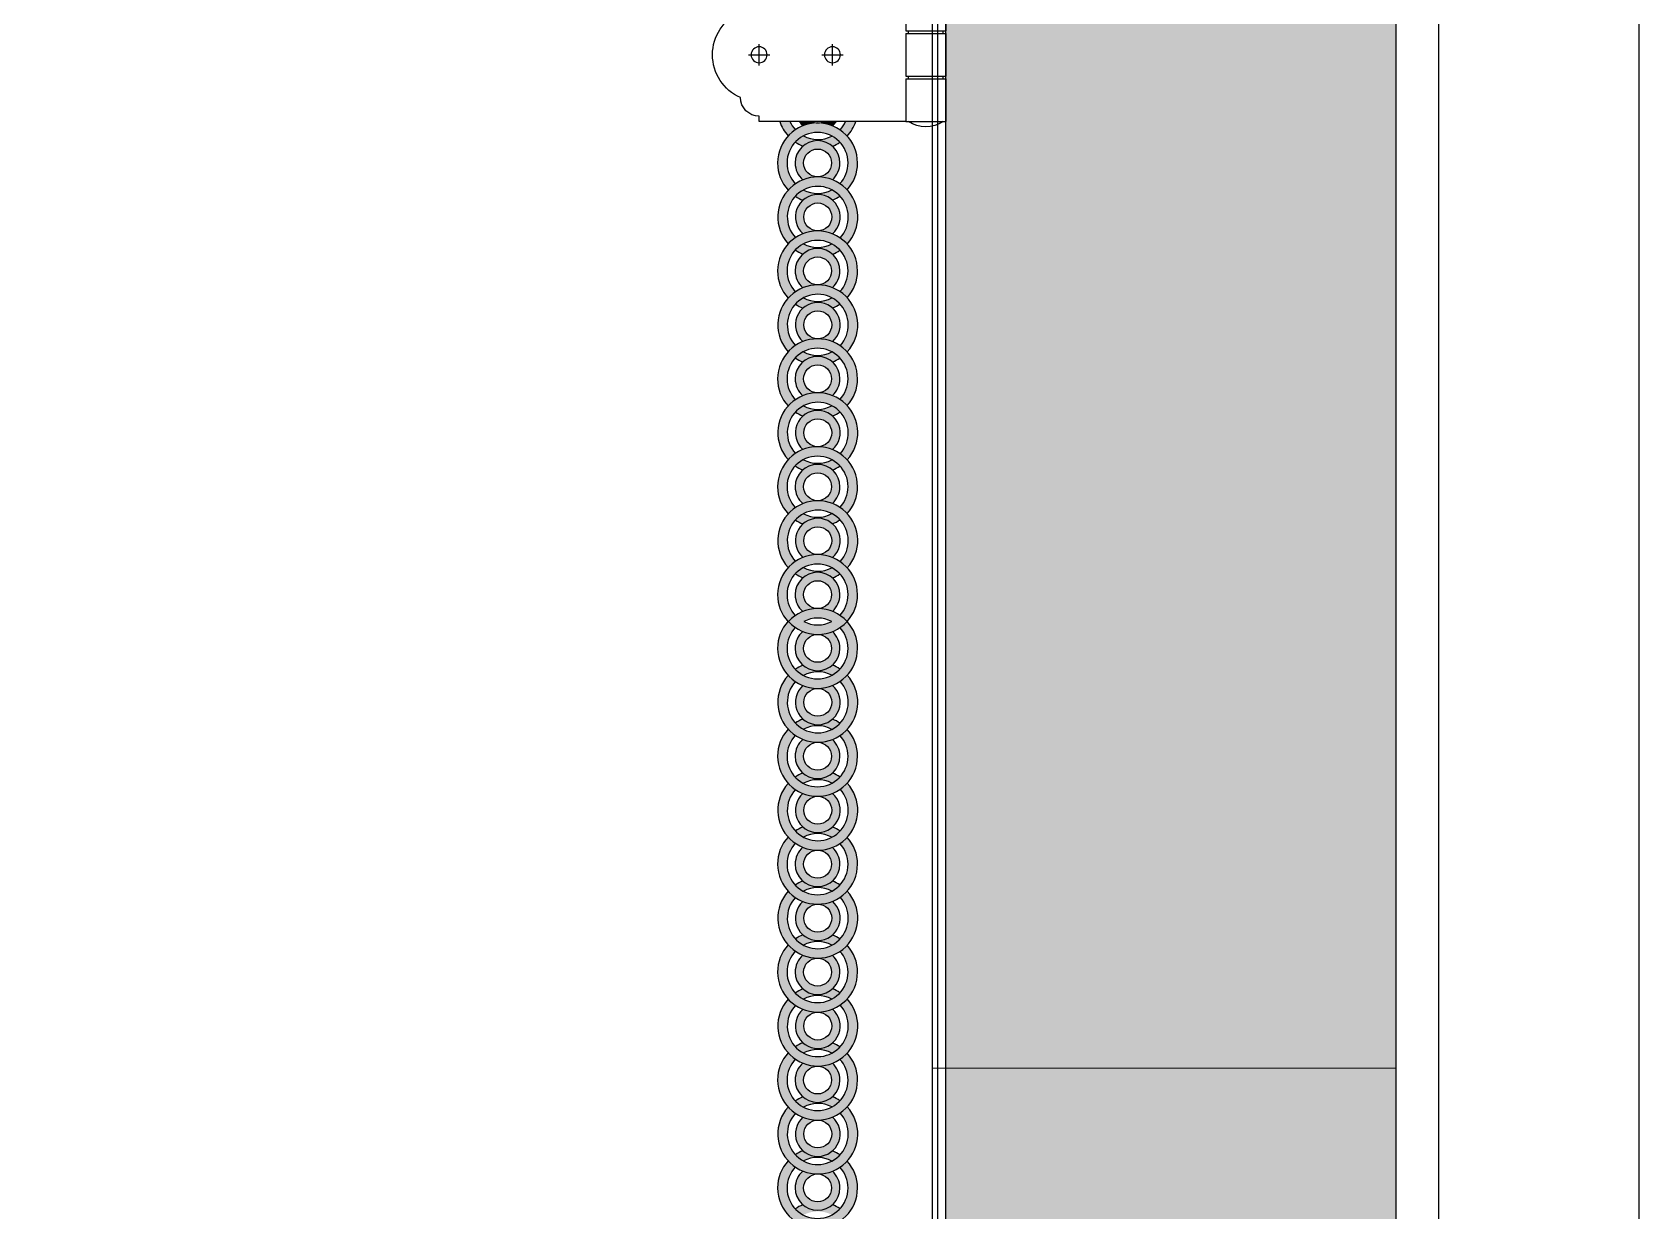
# Model space of a CAD drawing. Header units: millimetres. Extents: x -2167 to 6463, y 877 to 4714.
# Drawn here: x 845 to 1448, y 2033 to 2475 of the extents above; entities that cross this region are included whole.
import ezdxf

# ---------------------------------------------------------------- set-up
doc = ezdxf.new("R2010")
doc.units = ezdxf.units.MM
for name, color, linetype in [('deco', 4, 'Continuous'), ('G_board', 3, 'Continuous'), ('stone', 4, 'Continuous'), ('wall', 5, 'Continuous')]:
    doc.layers.add(name, color=color, linetype=linetype)
doc.layers.add('marble', color=7, linetype='Continuous', true_color=0xfff8db)

# ---------------------------------------------------------------- blocks, each defined once
blk = doc.blocks.new('detail 1')
at = {"color": 0}
for p, q in [((-15, 25), (-70, 25)), ((-70, 25), (-70, 23)), ((-15, 9), (-15, 25)), ((-15, 25), (0, 25)), ((0, 9), (0, 25)), ((-15, 9), (0, 9)), ((-15, -8), (-15, 8)), ((-15, 8), (0, 8)), ((-14, 9), (-14, 8)), ((-1, 9), (-1, 8)), ((0, -8), (0, 8)), ((-74, 0), (-66, 0)), ((-70, 4), (-70, -4)), ((-46.5, 0), (-38.5, 0)), ((-42.5, 4), (-42.5, -4)), ((-15, -8), (0, -8)), ((-15, -25), (-15, -9)), ((-15, -9), (0, -9)), ((-14, -8), (-14, -9)), ((-1, -8), (-1, -9)), ((0, -25), (0, -9)), ((-70, -25), (-70, -23)), ((-70, -25), (0, -25))]:
    blk.add_line(p, q, dxfattribs=at)
for centre in [(-70, 0), (-42.5, 0)]:
    blk.add_circle(centre, 3, dxfattribs=at)
for centre, radius, start, end in [((-7.5, 15.55424823349836), 11.4661338922223, 55.46658278208052, 124.5334172179195), ((-70, 16), 7, 90, 180), ((-70, 0), 17.5, 113.6293777306665, 246.4218215217928), ((-70, -16), 7, 180, 270), ((-7.5, -15.55424823349836), 11.4661338922223, 235.4665827820805, 304.5334172179195)]:
    blk.add_arc(centre, radius, start, end, dxfattribs=at)
blk = doc.blocks.new('010 d 1')
at = {"layer": 'deco'}
h = blk.add_hatch(color=8, dxfattribs=at)
h.paths.add_polyline_path([(311.9013169827886, 1096.438336104464, 0.1884721506643237), (315.8765003537264, 1086.267130753302, -0.05945146505582926), (318.5566736632973, 1088.601936010433, -0.1907644661139821), (315.4539487890434, 1096.438336104464, -1), (338.348685176541, 1096.438336104464, -0.1882384196150375), (335.3219976915207, 1088.683700396388, -0.05945146505580447), (338.0248166290476, 1086.375147960553, 0.1859482089239208), (341.9013169827886, 1096.438336104464, 1)])
h.paths.add_polyline_path([(318.5131568718643, 1096.438336104464, 0.2167651491653986), (321.3895810471004, 1090.1152042047, -0.09490123409788347), (326.9268459588347, 1091.203764224541, -0.415642712005743), (321.6666828509042, 1096.438336104464, -1), (332.1359511146802, 1096.438336104464, -0.4127858555257814), (326.9268459588347, 1091.203764224541, -0.09490123409786572), (332.4744650173525, 1090.169265118151, 0.2142134381101718), (335.2894770937201, 1096.438336104464, 1)], flags=17)
h.paths.add_polyline_path([(318.5793192912533, 1083.958578317466, 0.0536834507836819), (321.4268519654215, 1082.473013595703, -0.3774435382085786), (332.5117359356955, 1082.527074509162, 0.05368345078337994), (335.3446433194767, 1084.040342703422, 0.08390256066457387), (332.3061651677053, 1086.347258131256, -0.2483491088322974), (321.5951518150687, 1086.295020582598, 0.0839025606645127)])
h = blk.add_hatch(color=8, dxfattribs=at)
h.paths.add_polyline_path([(316.549744660857, 1112), (312.7463829822082, 1112, 0.1050353510506221), (315.8765003537264, 1106.609541455629, -0.05945146505576703), (318.5793192912533, 1108.918093891461, -0.08112013340138605)])
h.paths.add_polyline_path([(332.4744650173525, 1102.70740709078, 0.05368345078370095), (335.3219976915207, 1104.192971812539, 0.08390256066442309), (332.3061651677126, 1106.529414077668, -0.2483491088325717), (321.5951518150687, 1106.581651626333, 0.08390256066470855), (318.55667366329, 1104.274736198495, 0.05368345078363882), (321.3895810470931, 1102.761468004228, -0.3774435382079659)])
h.paths.add_polyline_path([(341.25361701777, 1112), (337.4502553391139, 1112, -0.08357514794192213), (335.3446433194767, 1108.836329505499, -0.05945146505585872), (338.0248166290476, 1106.501524248364, 0.1075013675775113)])
for points in [[(326.9744710239393, 1111.438157719611, -0.1161974496155061), (324.6405524832298, 1112), (320.033879979761, 1112, 0.06339784847660057), (321.4268519654288, 1110.403658613224, -0.09490123409774895)], [(333.9661200202099, 1112), (329.3594475167411, 1112, -0.1186695566326194), (326.9744710239393, 1111.438157719611, -0.09490123409782678), (332.5117359356736, 1110.349597699773, 0.0658465105258593)], [(311.9013169827886, 1055.969549114325, 0.1884721506643263), (315.8765003537264, 1045.798343763163, -0.05945146505582808), (318.5566736633045, 1048.13314902029, -0.1907644661141509), (315.4539487890434, 1055.969549114325, -1), (338.348685176541, 1055.969549114325, -0.1882384196150425), (335.3219976915207, 1048.214913406249, -0.05945146505581392), (338.0248166290476, 1045.906360970414, 0.1859482089239197), (341.9013169827886, 1055.969549114325, 1)], [(338.0248166290476, 1025.563950268093, 2.268074742157065), (315.8765003537264, 1025.671967475344, -0.05945146505583717), (318.5793192912606, 1027.980519911176, -2.295541670009696), (335.3446433194767, 1027.898755525221, -0.05945146505580769)], [(332.5117359356736, 1042.058287519012, 0.05368345078367088), (335.3446433194767, 1043.571555713283, 0.08390256066446405), (332.3061651677199, 1045.878471141124, -0.2483491088325868), (321.5951518150687, 1045.826233592456, 0.08390256066451794), (318.5793192912533, 1043.489791327327, 0.0536834507836749), (321.4268519654215, 1042.004226605564, -0.3774435382078678)], [(315.8765003537264, 1005.32955677302, -0.05945146505580148), (318.5566736632973, 1007.664362030151, -0.1907644661140623), (315.4539487890434, 1015.500762124186, -1), (338.348685176541, 1015.500762124186, -0.1882384196150493), (335.3219976915207, 1007.74612641611, -0.05945146505583921), (338.0248166290476, 1005.437573980274, 0.1859482089239169), (341.9013169827886, 1015.500762124186, 0.9442006352803286), (311.9999999999854, 1017.218537481418), (311.9999999999854, 1013.782986766946, 0.1589121436864572)], [(332.4744650173525, 1021.769833110495, 0.05368345078367235), (335.3219976915207, 1023.255397832258, 0.08390256066451458), (332.3061651677126, 1025.591840097386, -0.2483491088324094), (321.5951518150687, 1025.644077646048, 0.08390256066451454), (318.5566736632973, 1023.337162218213, 0.05368345078365555), (321.3895810471004, 1021.823894023943, -0.3774435382078785)], [(315.8765003537264, 985.2031804852049, -0.05945146505583607), (318.5793192912606, 987.511732921037, -2.295541670009696), (335.3446433194767, 987.4299685350816, -0.05945146505580769), (338.0248166290476, 985.0951632779506, 2.268074742157078)], [(318.5793192912533, 1003.021004337188, 0.05368345078365667), (321.4268519654215, 1001.535439615425, -0.3774435382074762), (332.5117359356664, 1001.589500528869, 0.0536834507838272), (335.3446433194767, 1003.102768723144, 0.08390256066464098), (332.3061651676981, 1005.409684150971, -0.2483491088320799), (321.5951518150687, 1005.357446602316, 0.08390256066454108)], [(315.9751833709161, 924.4999999999964), (321.7474939059612, 924.4999999999964, -0.242962658156461), (332.2525060940097, 924.4999999999964), (338.0248166290476, 924.4999999999964, 0.4379931940190792)], [(315.9751833709161, 924.5000000000036), (321.7474939059612, 924.5000000000036, 0.242962658156461), (332.2525060940097, 924.5000000000036), (338.0248166290476, 924.5000000000036, -0.4379931940190792)], [(315.8765003537264, 863.7968195147951, 0.05945146505583607), (318.5793192912606, 861.488267078963, 2.295541670009696), (335.3446433194767, 861.5700314649184, 0.05945146505580769), (338.0248166290476, 863.9048367220494, -2.268074742157078)], [(318.5793192912533, 845.9789956628119, -0.05368345078365667), (321.4268519654215, 847.4645603845747, 0.3774435382074762), (332.5117359356664, 847.4104994711306, -0.0536834507838272), (335.3446433194767, 845.8972312768565, -0.08390256066464098), (332.3061651676981, 843.5903158490291, 0.2483491088320799), (321.5951518150687, 843.6425533976835, -0.08390256066454108)], [(315.8765003537264, 843.6704432269798, 0.05945146505580148), (318.5566736632973, 841.3356379698489, 0.1907644661140623), (315.4539487890434, 833.4992378758143, 1), (338.348685176541, 833.4992378758143, 0.1882384196150493), (335.3219976915207, 841.2538735838898, 0.05945146505583921), (338.0248166290476, 843.5624260197255, -0.1859482089239169), (341.9013169827886, 833.4992378758143, -0.9442006352803286), (311.9999999999854, 831.781462518582), (311.9999999999854, 835.2170132330539, -0.1589121436864572)], [(332.4744650173525, 827.2301668895052, -0.05368345078367235), (335.3219976915207, 825.7446021677424, -0.08390256066451458), (332.3061651677126, 823.408159902614, 0.2483491088324094), (321.5951518150687, 823.3559223539523, -0.08390256066451454), (318.5566736632973, 825.662837781787, -0.05368345078365555), (321.3895810471004, 827.1761059760574, 0.3774435382078785)], [(338.0248166290476, 823.4360497319067, -2.268074742157065), (315.8765003537264, 823.328032524656, 0.05945146505583717), (318.5793192912606, 821.0194800888239, 2.295541670009696), (335.3446433194767, 821.1012444747794, 0.05945146505580769)], [(311.9013169827886, 793.0304508856752, -0.1884721506643263), (315.8765003537264, 803.2016562368372, 0.05945146505582808), (318.5566736633045, 800.8668509797099, 0.1907644661141509), (315.4539487890434, 793.0304508856752, 1), (338.348685176541, 793.0304508856752, 0.1882384196150425), (335.3219976915207, 800.7850865937507, 0.05945146505581392), (338.0248166290476, 803.0936390295865, -0.1859482089239197), (341.9013169827886, 793.0304508856752, -1)], [(332.5117359356736, 806.9417124809879, -0.05368345078367088), (335.3446433194767, 805.4284442867174, -0.08390256066446405), (332.3061651677199, 803.1215288588755, 0.2483491088325868), (321.5951518150687, 803.1737664075445, -0.08390256066451794), (318.5793192912533, 805.5102086726729, -0.0536834507836749), (321.4268519654215, 806.9957733944357, 0.3774435382078678)]]:
    blk.add_hatch(color=8, dxfattribs=at).paths.add_polyline_path(points)
h = blk.add_hatch(color=8, dxfattribs=at)
h.paths.add_polyline_path([(315.8765003537264, 1066.140754465487, -0.05945146505581024), (318.5793192912533, 1068.449306901319, -2.295541670009222), (335.3446433194767, 1068.367542515363, -0.05945146505581776), (338.0248166290476, 1066.032737258232, 2.26807474215703)])
h.paths.add_polyline_path([(321.4268519654215, 1069.934871623082, -0.09490123409786369), (326.9744710239393, 1070.969370729472, -0.4127858555257814), (321.7653658681011, 1076.203942609394, -1), (332.2346341318698, 1076.203942609394, -0.415642712005743), (326.9744710239393, 1070.969370729472, -0.09490123409786891), (332.5117359356736, 1069.880810709634, 2.649402887509968)], flags=17)
h.paths.add_polyline_path([(321.3895810471004, 1062.292681014085, -0.3774435382079152), (332.4744650173525, 1062.238620100637, 0.05368345078365437), (335.3219976915207, 1063.724184822397, 0.08390256066450799), (332.3061651677126, 1066.060627087529, -0.2483491088324303), (321.5951518150687, 1066.11286463619, 0.08390256066452112), (318.5566736632973, 1063.805949208352, 0.05368345078366295)])
h = blk.add_hatch(color=8, dxfattribs=at)
edge = h.paths.add_edge_path()
edge.add_arc((326.9013169827886, 1055.969549114325), 5.234634131884632, 180, 540)
edge = h.paths.add_edge_path()
edge.add_arc((326.9999999999854, 1035.735155619255), 14.99999999999991, 450.2794289618312, 471.9642457281842)
edge.add_arc((326.9013169827958, 1055.969549114325), 8.388160110926211, -48.36319081533583, 228.9220487389776, ccw=False)
edge.add_arc((326.9999999999854, 1035.735155619255), 14.99999999999991, 428.5946121954816, 450.2794289618312)
h = blk.add_hatch(color=8, dxfattribs=at)
edge = h.paths.add_edge_path()
edge.add_arc((326.9999999999854, 1035.735155619255), 5.234634131884603, 180, 540)
edge = h.paths.add_edge_path()
edge.add_arc((326.9013169827958, 1015.500762124186), 15.00000000000002, 449.7205710381745, 471.4053878045275)
edge.add_arc((326.9999999999854, 1035.735155619255), 8.38816011092797, -48.92204873898049, 228.3631908153334, ccw=False)
edge.add_arc((326.9013169827958, 1015.500762124186), 15.00000000000002, 428.0357542718254, 449.7205710381746)
h = blk.add_hatch(color=8, dxfattribs=at)
edge = h.paths.add_edge_path()
edge.add_arc((326.9013169827886, 1015.500762124182), 5.234634131884603, 180, 540)
edge = h.paths.add_edge_path()
edge.add_arc((326.9999999999854, 995.2663686291125), 14.99999999999987, 450.2794289618315, 471.964245728184)
edge.add_arc((326.9013169827886, 1015.500762124186), 8.388160110928236, -48.3631908153294, 228.9220487389929, ccw=False)
edge.add_arc((326.9999999999854, 995.2663686291125), 14.99999999999987, 428.5946121954818, 450.2794289618315)
h = blk.add_hatch(color=8, dxfattribs=at)
edge = h.paths.add_edge_path()
edge.add_arc((326.9999999999854, 995.2663686291125), 5.234634131884632, 180, 540)
edge = h.paths.add_edge_path()
edge.add_arc((326.9013169827886, 975.031975134043), 15.00000000000008, 449.7205710381681, 471.4053878045183)
edge.add_arc((326.9999999999854, 995.2663686291125), 8.388160110927997, -48.92204873898959, 228.3631908153238, ccw=False)
edge.add_arc((326.9013169827886, 975.031975134043), 15.00000000000008, 428.0357542718158, 449.7205710381681)
h = blk.add_hatch(color=8, dxfattribs=at)
h.paths.add_polyline_path([(318.5566736632973, 982.868375228074, 0.05368345078365555), (321.3895810471004, 981.3551070338035, -0.3774435382078785), (332.4744650173525, 981.3010461203557, 0.05368345078367235), (335.3219976915207, 982.7866108421185, 0.08390256066451458), (332.3061651677126, 985.123053107247, -0.2483491088324094), (321.5951518150687, 985.1752906559086, 0.08390256066451454)], flags=17)
h.paths.add_polyline_path([(311.9999999999854, 976.749750491279), (311.9999999999854, 975.031975134043), (315.4539487890434, 975.031975134043, -1), (338.348685176541, 975.031975134043), (341.9013169827886, 975.031975134043, 0.9442006352803286)])
edge = h.paths.add_edge_path()
edge.add_arc((326.9013169827886, 975.031975134043), 5.234634131884603, 360, 540)
edge.add_line((321.6666828509042, 975.031975134043), (318.5131568718643, 975.031975134043))
edge.add_arc((326.9013169827886, 975.031975134043), 8.388160110927968, 0, 180, ccw=False)
edge.add_line((335.2894770937201, 975.031975134043), (332.1359511146802, 975.031975134043))
h = blk.add_hatch(color=8, dxfattribs=at)
h.paths.add_polyline_path([(315.8765003537264, 964.8607697828811, -0.05945146505581327), (318.5566736632973, 967.195575040012, -0.1907644661139884), (315.4539487890434, 975.031975134043), (311.9999999999854, 975.031975134043), (311.9999999999854, 973.3141997768071, 0.158912143686435)])
h.paths.add_polyline_path([(318.5793192912533, 962.5522173470454, 0.05368345078365667), (321.4268519654215, 961.0666526252862, -0.3774435382074762), (332.5117359356664, 961.1207135387303, 0.0536834507838272), (335.3446433194767, 962.6339817330045, 0.08390256066464098), (332.3061651676981, 964.9408971608318, -0.2483491088320799), (321.5951518150687, 964.8886596121774, 0.08390256066454108)])
h.paths.add_polyline_path([(335.3219976915207, 967.2773394259675, -0.05945146505581555), (338.0248166290476, 964.9687869901354, 0.1859482089239192), (341.9013169827886, 975.031975134043), (338.348685176541, 975.031975134043, -0.1882384196150771)])
edge = h.paths.add_edge_path()
edge.add_arc((326.9013169827886, 975.031975134043), 5.234634131884603, 270.2794289618251, 360)
edge.add_line((332.1359511146802, 975.031975134043), (335.2894770937201, 975.031975134043))
edge.add_arc((326.9013169827886, 975.031975134043), 8.388160110928236, 311.6368091846706, 360, ccw=False)
edge.add_arc((326.9999999999854, 954.7975816389735), 14.99999999999986, 428.5946121954726, 450.279428961825)
edge = h.paths.add_edge_path()
edge.add_arc((326.9013169827886, 975.031975134043), 5.234634131884603, 180, 270.2794289618251)
edge.add_arc((326.9999999999854, 954.7975816389735), 14.99999999999986, 450.279428961825, 471.9642457281747)
edge.add_arc((326.9013169827886, 975.031975134043), 8.388160110927426, 180, 228.9220487389862, ccw=False)
edge.add_line((318.5131568718643, 975.031975134043), (321.6666828509042, 975.031975134043))
h = blk.add_hatch(color=8, dxfattribs=at)
h.paths.add_polyline_path([(318.5566736632973, 942.399588237935, 0.05368345078365555), (321.3895810471004, 940.8863200436645, -0.3774435382078785), (332.4744650173525, 940.8322591302167, 0.05368345078367235), (335.3219976915207, 942.3178238519795, 0.08390256066451458), (332.3061651677126, 944.6542661171079, -0.2483491088324094), (321.5951518150687, 944.7065036657696, 0.08390256066451454)])
h.paths.add_polyline_path([(315.8765003537264, 944.7343934950659, -0.05945146505583607), (318.5793192912606, 947.042945930898, -2.295541670009696), (335.3446433194767, 946.9611815449425, -0.05945146505580769), (338.0248166290476, 944.6263762878116, 2.268074742157078)])
edge = h.paths.add_edge_path()
edge.add_arc((326.9999999999854, 954.7975816389735), 5.234634131884603, 180, 540)
edge = h.paths.add_edge_path()
edge.add_arc((326.9013169827958, 934.563188143904), 15.00000000000002, 449.7205710381745, 471.4053878045275)
edge.add_arc((326.9999999999854, 954.7975816389735), 8.38816011092797, -48.92204873898049, 228.3631908153334, ccw=False)
edge.add_arc((326.9013169827958, 934.563188143904), 15.00000000000002, 428.0357542718254, 449.7205710381746)
h = blk.add_hatch(color=8, dxfattribs=at)
h.paths.add_polyline_path([(311.9013169827886, 934.563188143904, 0.1884721506643237), (315.8765003537264, 924.391982792742, -0.05945146505582926), (318.5566736632973, 926.726788049873, -0.1907644661139821), (315.4539487890434, 934.563188143904, -1), (338.348685176541, 934.563188143904, -0.1882384196150375), (335.3219976915207, 926.8085524358285, -0.05945146505580447), (338.0248166290476, 924.4999999999964, 0.1859482089239208), (341.9013169827886, 934.563188143904, 1)])
h.paths.add_polyline_path([(318.5131568718643, 934.563188143904, 0.2167651491653986), (321.3895810471004, 928.2400562441435, -0.09490123409788347), (326.9268459588347, 929.3286162639815, -0.415642712005743), (321.6666828509042, 934.563188143904, -1), (332.1359511146802, 934.563188143904, -0.4127858555257814), (326.9268459588347, 929.3286162639815, -0.09490123409786572), (332.4744650173525, 928.2941171575912, 0.2142134381101718), (335.2894770937201, 934.563188143904, 1)], flags=17)
h = blk.add_hatch(color=8, dxfattribs=at)
h.paths.add_polyline_path([(311.9013169827886, 914.436811856096, -0.1884721506643237), (315.8765003537264, 924.608017207258, 0.05945146505582926), (318.5566736632973, 922.273211950127, 0.1907644661139821), (315.4539487890434, 914.436811856096, 1), (338.348685176541, 914.436811856096, 0.1882384196150375), (335.3219976915207, 922.1914475641715, 0.05945146505580447), (338.0248166290476, 924.5000000000036, -0.1859482089239208), (341.9013169827886, 914.436811856096, -1)])
h.paths.add_polyline_path([(318.5131568718643, 914.436811856096, -0.2167651491653986), (321.3895810471004, 920.7599437558565, 0.09490123409788347), (326.9268459588347, 919.6713837360185, 0.415642712005743), (321.6666828509042, 914.436811856096, 1), (332.1359511146802, 914.436811856096, 0.4127858555257814), (326.9268459588347, 919.6713837360185, 0.09490123409786572), (332.4744650173525, 920.7058828424088, -0.2142134381101718), (335.2894770937201, 914.436811856096, -1)], flags=17)
h = blk.add_hatch(color=8, dxfattribs=at)
h.paths.add_polyline_path([(318.5566736632973, 906.600411762065, -0.05368345078365555), (321.3895810471004, 908.1136799563355, 0.3774435382078785), (332.4744650173525, 908.1677408697833, -0.05368345078367235), (335.3219976915207, 906.6821761480205, -0.08390256066451458), (332.3061651677126, 904.3457338828921, 0.2483491088324094), (321.5951518150687, 904.2934963342304, -0.08390256066451454)])
h.paths.add_polyline_path([(315.8765003537264, 904.2656065049341, 0.05945146505583607), (318.5793192912606, 901.957054069102, 2.295541670009696), (335.3446433194767, 902.0388184550575, 0.05945146505580769), (338.0248166290476, 904.3736237121884, -2.268074742157078)])
edge = h.paths.add_edge_path()
edge.add_arc((326.9999999999854, 894.2024183610265), 5.234634131884603, 180, 540, ccw=False)
edge = h.paths.add_edge_path()
edge.add_arc((326.9013169827958, 914.436811856096), 15.00000000000002, 248.5946121954725, 270.27942896182543, ccw=False)
edge.add_arc((326.9999999999854, 894.2024183610265), 8.38816011092797, 491.6368091846666, 768.9220487389805)
edge.add_arc((326.9013169827958, 914.436811856096), 15.00000000000002, 270.2794289618254, 291.96424572817466, ccw=False)
h = blk.add_hatch(color=8, dxfattribs=at)
h.paths.add_polyline_path([(315.8765003537264, 884.1392302171189, 0.05945146505581327), (318.5566736632973, 881.804424959988, 0.1907644661139884), (315.4539487890434, 873.968024865957), (311.9999999999854, 873.968024865957), (311.9999999999854, 875.6858002231929, -0.158912143686435)])
h.paths.add_polyline_path([(318.5793192912533, 886.4477826529546, -0.05368345078365667), (321.4268519654215, 887.9333473747138, 0.3774435382074762), (332.5117359356664, 887.8792864612697, -0.0536834507838272), (335.3446433194767, 886.3660182669955, -0.08390256066464098), (332.3061651676981, 884.0591028391682, 0.2483491088320799), (321.5951518150687, 884.1113403878226, -0.08390256066454108)])
h.paths.add_polyline_path([(335.3219976915207, 881.7226605740325, 0.05945146505581555), (338.0248166290476, 884.0312130098646, -0.1859482089239192), (341.9013169827886, 873.968024865957), (338.348685176541, 873.968024865957, 0.1882384196150771)])
edge = h.paths.add_edge_path()
edge.add_arc((326.9013169827886, 873.968024865957), 5.234634131884603, 360, 449.72057103817485, ccw=False)
edge.add_line((332.1359511146802, 873.968024865957), (335.2894770937201, 873.968024865957))
edge.add_arc((326.9013169827886, 873.968024865957), 8.388160110928236, 360, 408.3631908153294)
edge.add_arc((326.9999999999854, 894.2024183610265), 14.99999999999986, 269.720571038175, 291.40538780452744, ccw=False)
edge = h.paths.add_edge_path()
edge.add_arc((326.9013169827886, 873.968024865957), 5.234634131884603, 449.72057103817485, 540, ccw=False)
edge.add_arc((326.9999999999854, 894.2024183610265), 14.99999999999986, 248.03575427182528, 269.720571038175, ccw=False)
edge.add_arc((326.9013169827886, 873.968024865957), 8.388160110927426, 491.0779512610138, 540)
edge.add_line((318.5131568718643, 873.968024865957), (321.6666828509042, 873.968024865957))
h = blk.add_hatch(color=8, dxfattribs=at)
h.paths.add_polyline_path([(318.5566736632973, 866.131624771926, -0.05368345078365555), (321.3895810471004, 867.6448929661965, 0.3774435382078785), (332.4744650173525, 867.6989538796443, -0.05368345078367235), (335.3219976915207, 866.2133891578815, -0.08390256066451458), (332.3061651677126, 863.876946892753, 0.2483491088324094), (321.5951518150687, 863.8247093440914, -0.08390256066451454)], flags=17)
h.paths.add_polyline_path([(311.9999999999854, 872.250249508721), (311.9999999999854, 873.968024865957), (315.4539487890434, 873.968024865957, 1), (338.348685176541, 873.968024865957), (341.9013169827886, 873.968024865957, -0.9442006352803286)])
edge = h.paths.add_edge_path()
edge.add_arc((326.9013169827886, 873.968024865957), 5.234634131884603, 180, 360, ccw=False)
edge.add_line((321.6666828509042, 873.968024865957), (318.5131568718643, 873.968024865957))
edge.add_arc((326.9013169827886, 873.968024865957), 8.388160110927968, 540, 720)
edge.add_line((335.2894770937201, 873.968024865957), (332.1359511146802, 873.968024865957))
h = blk.add_hatch(color=8, dxfattribs=at)
edge = h.paths.add_edge_path()
edge.add_arc((326.9999999999854, 853.7336313708875), 5.234634131884632, 180, 540, ccw=False)
edge = h.paths.add_edge_path()
edge.add_arc((326.9013169827886, 873.968024865957), 15.00000000000008, 248.5946121954816, 270.2794289618319, ccw=False)
edge.add_arc((326.9999999999854, 853.7336313708875), 8.388160110927997, 491.6368091846762, 768.9220487389896)
edge.add_arc((326.9013169827886, 873.968024865957), 15.00000000000008, 270.27942896183185, 291.96424572818415, ccw=False)
h = blk.add_hatch(color=8, dxfattribs=at)
edge = h.paths.add_edge_path()
edge.add_arc((326.9013169827886, 833.4992378758179), 5.234634131884603, 180, 540, ccw=False)
edge = h.paths.add_edge_path()
edge.add_arc((326.9999999999854, 853.7336313708875), 14.99999999999987, 248.03575427181602, 269.72057103816854, ccw=False)
edge.add_arc((326.9013169827886, 833.4992378758143), 8.388160110928236, 491.0779512610071, 768.3631908153294)
edge.add_arc((326.9999999999854, 853.7336313708875), 14.99999999999987, 269.72057103816854, 291.4053878045181, ccw=False)
h = blk.add_hatch(color=8, dxfattribs=at)
edge = h.paths.add_edge_path()
edge.add_arc((326.9999999999854, 813.2648443807448), 5.234634131884603, 180, 540, ccw=False)
edge = h.paths.add_edge_path()
edge.add_arc((326.9013169827958, 833.4992378758143), 15.00000000000002, 248.5946121954725, 270.27942896182543, ccw=False)
edge.add_arc((326.9999999999854, 813.2648443807448), 8.38816011092797, 491.6368091846666, 768.9220487389805)
edge.add_arc((326.9013169827958, 833.4992378758143), 15.00000000000002, 270.2794289618254, 291.96424572817466, ccw=False)
h = blk.add_hatch(color=8, dxfattribs=at)
edge = h.paths.add_edge_path()
edge.add_arc((326.9013169827886, 793.0304508856752), 5.234634131884632, 180, 540, ccw=False)
edge = h.paths.add_edge_path()
edge.add_arc((326.9999999999854, 813.2648443807448), 14.99999999999991, 248.0357542718158, 269.72057103816877, ccw=False)
edge.add_arc((326.9013169827958, 793.0304508856752), 8.388160110926211, 491.0779512610223, 768.3631908153358)
edge.add_arc((326.9999999999854, 813.2648443807448), 14.99999999999991, 269.72057103816877, 291.40538780451834, ccw=False)
h = blk.add_hatch(color=8, dxfattribs=at)
h.paths.add_polyline_path([(315.8765003537264, 782.8592455345133, 0.05945146505581024), (318.5793192912533, 780.5506930986812, 2.295541670009222), (335.3446433194767, 780.6324574846367, 0.05945146505581776), (338.0248166290476, 782.9672627417676, -2.26807474215703)])
h.paths.add_polyline_path([(321.4268519654215, 779.0651283769184, 0.09490123409786369), (326.9744710239393, 778.0306292705282, 0.4127858555257814), (321.7653658681011, 772.7960573906057, 1), (332.2346341318698, 772.7960573906057, 0.415642712005743), (326.9744710239393, 778.0306292705282, 0.09490123409786891), (332.5117359356736, 779.1191892903662, -2.649402887509968)], flags=17)
h.paths.add_polyline_path([(321.3895810471004, 786.7073189859148, 0.3774435382079152), (332.4744650173525, 786.7613798993625, -0.05368345078365437), (335.3219976915207, 785.2758151776034, -0.08390256066450799), (332.3061651677126, 782.9393729124713, 0.2483491088324303), (321.5951518150687, 782.8871353638096, -0.08390256066452112), (318.5566736632973, 785.1940507916479, -0.05368345078366295)])
h = blk.add_hatch(color=8, dxfattribs=at)
h.paths.add_polyline_path([(311.9013169827886, 752.5616638955362, -0.1884721506643237), (315.8765003537264, 762.7328692466981, 0.05945146505582926), (318.5566736632973, 760.3980639895672, 0.1907644661139821), (315.4539487890434, 752.5616638955362, 1), (338.348685176541, 752.5616638955362, 0.1882384196150375), (335.3219976915207, 760.3162996036117, 0.05945146505580447), (338.0248166290476, 762.6248520394474, -0.1859482089239208), (341.9013169827886, 752.5616638955362, -1)])
h.paths.add_polyline_path([(318.5131568718643, 752.5616638955362, -0.2167651491653986), (321.3895810471004, 758.8847957953003, 0.09490123409788347), (326.9268459588347, 757.7962357754586, 0.415642712005743), (321.6666828509042, 752.5616638955362, 1), (332.1359511146802, 752.5616638955362, 0.4127858555257814), (326.9268459588347, 757.7962357754586, 0.09490123409786572), (332.4744650173525, 758.8307348818489, -0.2142134381101718), (335.2894770937201, 752.5616638955362, -1)], flags=17)
h.paths.add_polyline_path([(318.5793192912533, 765.0414216825338, -0.0536834507836819), (321.4268519654215, 766.5269864042966, 0.3774435382085786), (332.5117359356955, 766.472925490838, -0.05368345078337994), (335.3446433194767, 764.9596572965784, -0.08390256066457387), (332.3061651677053, 762.6527418687438, 0.2483491088322974), (321.5951518150687, 762.7049794174018, -0.0839025606645127)])
h = blk.add_hatch(color=8, dxfattribs=at)
h.paths.add_polyline_path([(318.5566736632973, 744.7252638015052, -0.05368345078365555), (321.3895810471004, 746.2385319957757, 0.3774435382078785), (332.4744650173525, 746.2925929092235, -0.05368345078367235), (335.3219976915207, 744.8070281874643, -0.08390256066451458), (332.3061651677126, 742.4705859223322, 0.2483491088324094), (321.5951518150687, 742.4183483736706, -0.08390256066451454)])
h.paths.add_polyline_path([(315.8765003537264, 742.3904585443779, 0.05945146505583607), (318.5793192912606, 740.0819061085422, 2.295541670009696), (335.3446433194767, 740.1636704944976, 0.05945146505580769), (338.0248166290476, 742.4984757516286, -2.268074742157078)])
edge = h.paths.add_edge_path()
edge.add_arc((326.9999999999854, 732.3272704004667), 5.234634131884632, 180, 540, ccw=False)
edge = h.paths.add_edge_path()
edge.add_arc((326.9013169827958, 752.5616638955362), 15.00000000000002, 248.5946121954725, 270.27942896182543, ccw=False)
edge.add_arc((326.9999999999854, 732.3272704004667), 8.38816011092797, 491.6368091846666, 768.9220487389805)
edge.add_arc((326.9013169827958, 752.5616638955362), 15.00000000000002, 270.2794289618254, 291.96424572817466, ccw=False)
h = blk.add_hatch(color=8, dxfattribs=at)
h.paths.add_polyline_path([(315.8765003537264, 722.2640822565554, 0.05945146505581327), (318.5566736632973, 719.9292769994245, 0.1907644661139884), (315.4539487890434, 712.0928769053971), (311.9999999999854, 712.0928769053971), (311.9999999999854, 713.8106522626331, -0.158912143686435)])
h.paths.add_polyline_path([(318.5793192912533, 724.5726346923948, -0.05368345078365667), (321.4268519654215, 726.0581994141539, 0.3774435382074762), (332.5117359356664, 726.0041385007098, -0.0536834507838272), (335.3446433194767, 724.4908703064357, -0.08390256066464098), (332.3061651676981, 722.1839548786083, 0.2483491088320799), (321.5951518150687, 722.2361924272627, -0.08390256066454108)])
h.paths.add_polyline_path([(335.3219976915207, 719.8475126134726, 0.05945146505581555), (338.0248166290476, 722.1560650493047, -0.1859482089239192), (341.9013169827886, 712.0928769053971), (338.348685176541, 712.0928769053971, 0.1882384196150771)])
edge = h.paths.add_edge_path()
edge.add_arc((326.9013169827886, 712.0928769053971), 5.234634131884603, 360, 449.72057103817485, ccw=False)
edge.add_line((332.1359511146802, 712.0928769053971), (335.2894770937201, 712.0928769053971))
edge.add_arc((326.9013169827886, 712.0928769053971), 8.388160110928236, 360, 408.3631908153294)
edge.add_arc((326.9999999999854, 732.3272704004667), 14.99999999999986, 269.720571038175, 291.40538780452744, ccw=False)
edge = h.paths.add_edge_path()
edge.add_arc((326.9013169827886, 712.0928769053971), 5.234634131884603, 449.72057103817485, 540, ccw=False)
edge.add_arc((326.9999999999854, 732.3272704004667), 14.99999999999986, 248.03575427182528, 269.720571038175, ccw=False)
edge.add_arc((326.9013169827886, 712.0928769053971), 8.388160110927426, 491.0779512610138, 540)
edge.add_line((318.5131568718643, 712.0928769053971), (321.6666828509042, 712.0928769053971))
h = blk.add_hatch(color=8, dxfattribs=at)
h.paths.add_polyline_path([(318.5566736632973, 704.2564768113662, -0.05368345078365555), (321.3895810471004, 705.7697450056367, 0.3774435382078785), (332.4744650173525, 705.8238059190844, -0.05368345078367235), (335.3219976915207, 704.3382411973253, -0.08390256066451458), (332.3061651677126, 702.0017989321932, 0.2483491088324094), (321.5951518150687, 701.9495613835315, -0.08390256066451454)], flags=17)
h.paths.add_polyline_path([(311.9999999999854, 710.3751015481612), (311.9999999999854, 712.0928769053971), (315.4539487890434, 712.0928769053971, 1), (338.348685176541, 712.0928769053971), (341.9013169827886, 712.0928769053971, -0.9442006352803286)])
edge = h.paths.add_edge_path()
edge.add_arc((326.9013169827886, 712.0928769053971), 5.234634131884603, 180, 360, ccw=False)
edge.add_line((321.6666828509042, 712.0928769053971), (318.5131568718643, 712.0928769053971))
edge.add_arc((326.9013169827886, 712.0928769053971), 8.388160110927968, 540, 720)
edge.add_line((335.2894770937201, 712.0928769053971), (332.1359511146802, 712.0928769053971))
at = {"layer": 'deco', "color": 0}
for centre in [(326.9013169827886, 1096.438336104464), (326.9999999999854, 1076.203942609394), (326.9013169827886, 1055.969549114325), (326.9999999999854, 1035.735155619255), (326.9013169827886, 1015.500762124182), (326.9999999999854, 995.2663686291125), (326.9013169827886, 975.031975134043), (326.9999999999854, 954.7975816389735), (326.9013169827886, 934.563188143904), (326.9013169827886, 914.436811856096), (326.9999999999854, 894.2024183610265), (326.9013169827886, 873.968024865957), (326.9999999999854, 853.7336313708875), (326.9013169827886, 833.4992378758179), (326.9999999999854, 813.2648443807448), (326.9013169827886, 793.0304508856752), (326.9999999999854, 772.7960573906057), (326.9013169827886, 752.5616638955362), (326.9999999999854, 732.3272704004667), (326.9013169827886, 712.0928769053971)]:
    blk.add_circle(centre, 5.234634131884624, dxfattribs=at)
for centre, radius, start, end in [((326.9013169827886, 1096.438336104464), 15, 0, 180), ((326.9999999999854, 1116.672729599533), 15, 198.1505736527194, 222.1349589347177), ((326.9999999999854, 1116.672729599533), 11.44736819375063, 204.0913396198022, 222.6420849769213), ((326.9999999999854, 1116.672729599533), 8.388160110927936, 213.852893781265, 228.3631908152349), ((326.9999999999854, 1116.672729599533), 5.234634131884624, 243.2089691652573, 296.7910308347427), ((326.9999999999854, 1116.672729599533), 8.388160110927936, 311.0779512611397, 326.147106218735), ((326.9999999999854, 1116.672729599533), 11.44736819375063, 316.7990570997421, 335.9086603801978), ((326.9999999999854, 1116.672729599533), 15, 317.3061831415758, 341.8494263472806), ((326.9013169827886, 1096.438336104464), 11.44736819375063, 0, 180), ((326.9013169827886, 1096.438336104464), 8.388160110927936, 0, 180), ((326.9999999999854, 1116.672729599533), 15, 235.744212290656, 248.0357542718239), ((326.9999999999854, 1116.672729599533), 11.44736819375063, 241.8262032121236, 297.6149388639875), ((326.9999999999854, 1116.672729599533), 15, 291.4053878045185, 303.69692978597), ((326.9013169827886, 1096.438336104464), 15, 180, 222.6938168584242), ((326.9999999999854, 1076.203942609394), 15, 317.3061831415758, 222.1349589347177), ((326.9013169827886, 1096.438336104464), 11.44736819375063, 180, 223.200942900258), ((326.9013169827886, 1096.438336104464), 8.388160110927936, 180, 228.9220487388603), ((326.9013169827886, 1096.438336104464), 8.388160110927936, 311.6368091847651, 0), ((326.9013169827886, 1096.438336104464), 11.44736819375063, 317.3579150230787, 0), ((326.9013169827886, 1096.438336104464), 15, 317.8650410652823, 0), ((326.9999999999854, 1076.203942609394), 11.44736819375063, 316.7990570997421, 222.6420849769213), ((326.9013169827886, 1096.438336104464), 11.44736819375063, 242.3850611360126, 298.1737967878764), ((326.9013169827886, 1096.438336104464), 15, 236.30307021403, 248.5946121954815), ((326.9999999999854, 1076.203942609394), 8.388160110927936, 311.0779512611397, 228.3631908152349), ((326.9013169827886, 1096.438336104464), 15, 291.9642457281761, 304.255787709344), ((326.9013169827886, 1055.969549114325), 15, 0, 180), ((326.9013169827886, 1055.969549114325), 11.44736819375063, 0, 180), ((326.9013169827886, 1055.969549114325), 8.388160110927936, 0, 180), ((326.9999999999854, 1076.203942609394), 15, 235.744212290656, 248.0357542718239), ((326.9999999999854, 1076.203942609394), 11.44736819375063, 241.8262032121236, 297.6149388639875), ((326.9999999999854, 1076.203942609394), 15, 291.4053878045185, 303.69692978597), ((326.9013169827886, 1055.969549114325), 15, 180, 222.6938168584242), ((326.9013169827886, 1055.969549114325), 11.44736819375063, 180, 223.200942900258), ((326.9013169827886, 1055.969549114325), 8.388160110927936, 180, 228.9220487388603), ((326.9013169827886, 1055.969549114325), 8.388160110927936, 311.6368091847651, 0), ((326.9013169827886, 1055.969549114325), 11.44736819375063, 317.3579150230787, 0), ((326.9013169827886, 1055.969549114325), 15, 317.8650410652823, 0), ((326.9999999999854, 1035.735155619255), 15, 317.3061831415758, 222.1349589347177), ((326.9999999999854, 1035.735155619255), 11.44736819375063, 316.7990570997421, 222.6420849769213), ((326.9013169827886, 1055.969549114325), 15, 236.30307021403, 248.5946121954815), ((326.9999999999854, 1035.735155619255), 8.388160110927936, 311.0779512611397, 228.3631908152349), ((326.9013169827886, 1055.969549114325), 11.44736819375063, 242.3850611360126, 298.1737967878764), ((326.9013169827886, 1055.969549114325), 15, 291.9642457281761, 304.255787709344), ((326.9013169827886, 1015.500762124182), 15, 0, 180), ((326.9013169827886, 1015.500762124182), 11.44736819375063, 0, 180), ((326.9999999999854, 1035.735155619255), 11.44736819375063, 241.8262032121236, 297.6149388639875), ((326.9013169827886, 1015.500762124182), 8.388160110927936, 0, 180), ((326.9999999999854, 1035.735155619255), 15, 235.744212290656, 248.0357542718239), ((326.9999999999854, 1035.735155619255), 15, 291.4053878045185, 303.69692978597), ((326.9013169827886, 1015.500762124182), 15, 180, 222.6938168584242), ((326.9013169827886, 1015.500762124182), 11.44736819375063, 180, 223.200942900258), ((326.9013169827886, 1015.500762124182), 8.388160110927936, 180, 228.9220487388603), ((326.9013169827886, 1015.500762124182), 8.388160110927936, 311.6368091847651, 0), ((326.9013169827886, 1015.500762124182), 11.44736819375063, 317.3579150230787, 0), ((326.9013169827886, 1015.500762124182), 15, 317.8650410652823, 0), ((326.9999999999854, 995.2663686291125), 15, 317.3061831415758, 222.1349589347177), ((326.9999999999854, 995.2663686291125), 11.44736819375063, 316.7990570997421, 222.6420849769213), ((326.9013169827886, 1015.500762124182), 15, 236.30307021403, 248.5946121954815), ((326.9999999999854, 995.2663686291125), 8.388160110927936, 311.0779512611397, 228.3631908152349), ((326.9013169827886, 1015.500762124182), 11.44736819375063, 242.3850611360126, 298.1737967878764), ((326.9013169827886, 1015.500762124182), 15, 291.9642457281761, 304.255787709344), ((326.9013169827886, 975.031975134043), 15, 0, 180), ((326.9013169827886, 975.031975134043), 11.44736819375063, 0, 180), ((326.9013169827886, 975.031975134043), 8.388160110927936, 0, 180), ((326.9999999999854, 995.2663686291125), 15, 235.744212290656, 248.0357542718239), ((326.9999999999854, 995.2663686291125), 11.44736819375063, 241.8262032121236, 297.6149388639875), ((326.9999999999854, 995.2663686291125), 15, 291.4053878045185, 303.69692978597), ((326.9013169827886, 975.031975134043), 15, 180, 222.6938168584242), ((326.9013169827886, 975.031975134043), 11.44736819375063, 180, 223.200942900258), ((326.9013169827886, 975.031975134043), 8.388160110927936, 180, 228.9220487388603), ((326.9013169827886, 975.031975134043), 8.388160110927936, 311.6368091847651, 0), ((326.9013169827886, 975.031975134043), 11.44736819375063, 317.3579150230787, 0), ((326.9013169827886, 975.031975134043), 15, 317.8650410652823, 0), ((326.9999999999854, 954.7975816389735), 15, 317.3061831415758, 222.1349589347177), ((326.9999999999854, 954.7975816389735), 11.44736819375063, 316.7990570997421, 222.6420849769213), ((326.9013169827886, 975.031975134043), 11.44736819375063, 242.3850611360126, 298.1737967878764), ((326.9013169827886, 975.031975134043), 15, 236.30307021403, 248.5946121954815), ((326.9999999999854, 954.7975816389735), 8.388160110927936, 311.0779512611397, 228.3631908152349), ((326.9013169827886, 975.031975134043), 15, 291.9642457281761, 304.255787709344), ((326.9013169827886, 934.563188143904), 15, 0, 180), ((326.9013169827886, 934.563188143904), 11.44736819375063, 0, 180), ((326.9013169827886, 934.563188143904), 8.388160110927936, 0, 180), ((326.9999999999854, 954.7975816389735), 15, 235.744212290656, 248.0357542718239), ((326.9999999999854, 954.7975816389735), 11.44736819375063, 241.8262032121236, 297.6149388639875), ((326.9999999999854, 954.7975816389735), 15, 291.4053878045185, 303.69692978597), ((326.9013169827886, 934.563188143904), 15, 180, 222.6938168584242), ((326.9013169827886, 934.563188143904), 11.44736819375063, 180, 223.200942900258), ((326.9013169827886, 934.563188143904), 8.388160110927936, 180, 228.9220487388603), ((326.9013169827886, 934.563188143904), 8.388160110927936, 311.6368091847651, 0), ((326.9013169827886, 934.563188143904), 11.44736819375063, 317.3579150230787, 0), ((326.9013169827886, 934.563188143904), 15, 317.8650410652823, 0), ((326.9999999999854, 914.3287946488344), 15, 42.6938168584242, 137.3061831415758), ((326.9013169827886, 914.436811856096), 15, 137.3061831415758, 180), ((326.9013169827886, 914.436811856096), 11.44736819375063, 136.799057099742, 180), ((326.9999999999854, 934.6712053511656), 15, 222.6938168584242, 317.3061831415758), ((326.9999999999854, 914.3287946488344), 11.44736819375063, 62.68774425852747, 117.3122557414725), ((326.9999999999854, 934.6712053511656), 11.44736819375063, 242.6877442585275, 297.3122557414725), ((326.9013169827886, 914.436811856096), 11.44736819375063, 0, 42.64208497692129), ((326.9013169827886, 914.436811856096), 15, 0, 42.13495893471769), ((326.9013169827886, 914.436811856096), 8.388160110927936, 131.0779512611397, 180), ((326.9013169827886, 914.436811856096), 8.388160110927936, 0, 48.36319081523494), ((326.9013169827886, 914.436811856096), 15, 180, 0), ((326.9013169827886, 914.436811856096), 11.44736819375063, 180, 0), ((326.9013169827886, 914.436811856096), 8.388160110927936, 180, 0), ((326.9999999999854, 894.2024183610265), 15, 137.8650410652823, 42.6938168584242), ((326.9999999999854, 894.2024183610265), 15, 111.9642457281761, 124.255787709344), ((326.9999999999854, 894.2024183610265), 11.44736819375063, 62.38506113601251, 118.1737967878764), ((326.9999999999854, 894.2024183610265), 15, 56.30307021402996, 68.59461219548152), ((326.9999999999854, 894.2024183610265), 11.44736819375063, 137.3579150230787, 43.20094290025797), ((326.9999999999854, 894.2024183610265), 8.388160110927936, 131.6368091847651, 48.92204873886028), ((326.9013169827886, 873.968024865957), 15, 111.4053878045185, 123.69692978597), ((326.9013169827886, 873.968024865957), 15, 55.74421229065599, 68.03575427182392), ((326.9013169827886, 873.968024865957), 15, 137.3061831415758, 180), ((326.9013169827886, 873.968024865957), 11.44736819375063, 136.799057099742, 180), ((326.9013169827886, 873.968024865957), 8.388160110927936, 131.0779512611397, 180), ((326.9013169827886, 873.968024865957), 11.44736819375063, 61.82620321212362, 117.6149388639875), ((326.9013169827886, 873.968024865957), 8.388160110927936, 0, 48.36319081523494), ((326.9013169827886, 873.968024865957), 11.44736819375063, 0, 42.64208497692129), ((326.9013169827886, 873.968024865957), 15, 0, 42.13495893471769), ((326.9013169827886, 873.968024865957), 15, 180, 0), ((326.9013169827886, 873.968024865957), 11.44736819375063, 180, 0), ((326.9013169827886, 873.968024865957), 8.388160110927936, 180, 0), ((326.9999999999854, 853.7336313708875), 15, 137.8650410652823, 42.6938168584242), ((326.9999999999854, 853.7336313708875), 15, 111.9642457281761, 124.255787709344), ((326.9999999999854, 853.7336313708875), 11.44736819375063, 62.38506113601251, 118.1737967878764), ((326.9999999999854, 853.7336313708875), 15, 56.30307021402996, 68.59461219548152), ((326.9999999999854, 853.7336313708875), 11.44736819375063, 137.3579150230787, 43.20094290025797), ((326.9999999999854, 853.7336313708875), 8.388160110927936, 131.6368091847651, 48.92204873886028), ((326.9013169827886, 833.4992378758179), 15, 111.4053878045185, 123.69692978597), ((326.9013169827886, 833.4992378758179), 11.44736819375063, 61.82620321212362, 117.6149388639875), ((326.9013169827886, 833.4992378758179), 15, 55.74421229065599, 68.03575427182392), ((326.9013169827886, 833.4992378758179), 15, 137.3061831415758, 180), ((326.9013169827886, 833.4992378758179), 11.44736819375063, 136.799057099742, 180), ((326.9013169827886, 833.4992378758179), 8.388160110927936, 131.0779512611397, 180), ((326.9013169827886, 833.4992378758179), 8.388160110927936, 0, 48.36319081523494), ((326.9013169827886, 833.4992378758179), 11.44736819375063, 0, 42.64208497692129), ((326.9013169827886, 833.4992378758179), 15, 0, 42.13495893471769), ((326.9013169827886, 833.4992378758179), 15, 180, 0), ((326.9013169827886, 833.4992378758179), 11.44736819375063, 180, 0), ((326.9013169827886, 833.4992378758179), 8.388160110927936, 180, 0), ((326.9999999999854, 813.2648443807448), 15, 111.9642457281761, 124.255787709344), ((326.9999999999854, 813.2648443807448), 15, 56.30307021402996, 68.59461219548152), ((326.9999999999854, 813.2648443807448), 15, 137.8650410652823, 42.6938168584242), ((326.9999999999854, 813.2648443807448), 11.44736819375063, 137.3579150230787, 43.20094290025797), ((326.9999999999854, 813.2648443807448), 11.44736819375063, 62.38506113601251, 118.1737967878764), ((326.9999999999854, 813.2648443807448), 8.388160110927936, 131.6368091847651, 48.92204873886028), ((326.9013169827886, 793.0304508856752), 15, 137.3061831415758, 180), ((326.9013169827886, 793.0304508856752), 15, 111.4053878045185, 123.69692978597), ((326.9013169827886, 793.0304508856752), 11.44736819375063, 61.82620321212362, 117.6149388639875), ((326.9013169827886, 793.0304508856752), 15, 55.74421229065599, 68.03575427182392), ((326.9013169827886, 793.0304508856752), 15, 0, 42.13495893471769), ((326.9013169827886, 793.0304508856752), 11.44736819375063, 136.799057099742, 180), ((326.9013169827886, 793.0304508856752), 8.388160110927936, 131.0779512611397, 180), ((326.9013169827886, 793.0304508856752), 8.388160110927936, 0, 48.36319081523494), ((326.9013169827886, 793.0304508856752), 11.44736819375063, 0, 42.64208497692129), ((326.9013169827886, 793.0304508856752), 15, 180, 0), ((326.9013169827886, 793.0304508856752), 11.44736819375063, 180, 0), ((326.9013169827886, 793.0304508856752), 8.388160110927936, 180, 0), ((326.9999999999854, 772.7960573906057), 15, 111.9642457281761, 124.255787709344), ((326.9999999999854, 772.7960573906057), 11.44736819375063, 62.38506113601251, 118.1737967878764), ((326.9999999999854, 772.7960573906057), 15, 56.30307021402996, 68.59461219548152), ((326.9999999999854, 772.7960573906057), 15, 137.8650410652823, 42.6938168584242), ((326.9999999999854, 772.7960573906057), 11.44736819375063, 137.3579150230787, 43.20094290025797), ((326.9999999999854, 772.7960573906057), 8.388160110927936, 131.6368091847651, 48.92204873886028), ((326.9013169827886, 752.5616638955362), 15, 111.4053878045185, 123.69692978597), ((326.9013169827886, 752.5616638955362), 15, 55.74421229065599, 68.03575427182392), ((326.9013169827886, 752.5616638955362), 15, 137.3061831415758, 180), ((326.9013169827886, 752.5616638955362), 11.44736819375063, 136.799057099742, 180), ((326.9013169827886, 752.5616638955362), 11.44736819375063, 61.82620321212362, 117.6149388639875), ((326.9013169827886, 752.5616638955362), 11.44736819375063, 0, 42.64208497692129), ((326.9013169827886, 752.5616638955362), 15, 0, 42.13495893471769), ((326.9013169827886, 752.5616638955362), 8.388160110927936, 131.0779512611397, 180), ((326.9013169827886, 752.5616638955362), 8.388160110927936, 0, 48.36319081523494), ((326.9013169827886, 752.5616638955362), 15, 180, 0), ((326.9013169827886, 752.5616638955362), 11.44736819375063, 180, 0), ((326.9013169827886, 752.5616638955362), 8.388160110927936, 180, 0), ((326.9999999999854, 732.3272704004667), 15, 137.8650410652823, 42.6938168584242), ((326.9999999999854, 732.3272704004667), 15, 111.9642457281761, 124.255787709344), ((326.9999999999854, 732.3272704004667), 11.44736819375063, 62.38506113601251, 118.1737967878764), ((326.9999999999854, 732.3272704004667), 15, 56.30307021402996, 68.59461219548152), ((326.9999999999854, 732.3272704004667), 11.44736819375063, 137.3579150230787, 43.20094290025797), ((326.9999999999854, 732.3272704004667), 8.388160110927936, 131.6368091847651, 48.92204873886028), ((326.9013169827886, 712.0928769053971), 15, 111.4053878045185, 123.69692978597), ((326.9013169827886, 712.0928769053971), 11.44736819375063, 61.82620321212362, 117.6149388639875), ((326.9013169827886, 712.0928769053971), 15, 55.74421229065599, 68.03575427182392), ((326.9013169827886, 712.0928769053971), 15, 137.3061831415758, 180), ((326.9013169827886, 712.0928769053971), 11.44736819375063, 136.799057099742, 180), ((326.9013169827886, 712.0928769053971), 8.388160110927936, 131.0779512611397, 180), ((326.9013169827886, 712.0928769053971), 8.388160110927936, 0, 48.36319081523494), ((326.9013169827886, 712.0928769053971), 11.44736819375063, 0, 42.64208497692129), ((326.9013169827886, 712.0928769053971), 15, 0, 42.13495893471769), ((326.9013169827886, 712.0928769053971), 15, 180, 0), ((326.9013169827886, 712.0928769053971), 11.44736819375063, 180, 0), ((326.9013169827886, 712.0928769053971), 8.388160110927936, 180, 0), ((326.9999999999854, 691.8584834103276), 15, 111.9642457281761, 124.255787709344), ((326.9999999999854, 691.8584834103276), 15, 56.30307021402996, 68.59461219548152)]:
    blk.add_arc(centre, radius, start, end, dxfattribs=at)

msp = doc.modelspace()

# ---------------------------------------------------------------- hatches: boundary and pattern name
at = {"layer": 'marble', "true_color": 0xfceab1}
h = msp.add_hatch(color=41, dxfattribs=at)
h.paths.add_polyline_path([(217.8364080392857, 4038.957759684316), (1341.836408039926, 4038.957759684337), (1341.836408039926, 3960.299097374675), (1356.836408039926, 3960.299097374675), (1356.836408039926, 1305.116421994004), (1341.836408039926, 1305.116421994004), (1341.836408039926, 1226.457759684341), (217.8364080392857, 1226.457759684341)])
h.paths.add_polyline_path([(1187.836408039286, 3606.457759684345), (420.3364080391693, 3606.457759684337), (420.3364080391693, 1326.457759684334), (1187.836408039286, 1326.457759684341)], flags=16)
at = {"layer": 'stone', "true_color": 0xa87d05}
msp.add_hatch(color=44, dxfattribs=at).paths.add_polyline_path([(1356.836408039926, 2086.457759684341), (1187.836408039286, 2086.457759684341), (1187.836408039286, 2026.457759684337), (1356.836408039926, 2026.457759684337)])

# ---------------------------------------------------------------- linework, layer by layer
at = {"color": 164, "lineweight": 0}
msp.add_line((1356.836408039926, 2086.457759684341), (1182.836408038762, 2086.457759684341), dxfattribs=at)
msp.add_lwpolyline([(217.8364080392857, 4038.957759684316), (1341.836408039926, 4038.957759684337), (1341.836408039926, 3960.299097374675), (1356.836408039926, 3960.299097374675), (1356.836408039926, 1305.116421994004), (1341.836408039926, 1305.116421994004), (1341.836408039926, 1226.457759684341), (217.8364080392857, 1226.457759684341), (217.8364080392857, 4038.957759684316)], dxfattribs=at)
at = {"color": 164}
msp.add_lwpolyline([(1187.836408039286, 3606.457759684345), (420.3364080391693, 3606.457759684337), (420.3364080391693, 1326.457759684334), (1187.836408039286, 1326.457759684341), (1187.836408039286, 3606.457759684345)], dxfattribs=at)
at = {"color": 3}
msp.add_lwpolyline([(1184.836408039286, 3603.457759684345), (440.8364080392857, 3603.457759684345), (440.8364080392857, 1329.457759684341), (1184.836408039286, 1329.457759684341)], close=True, dxfattribs=at)
at = {"layer": 'G_board'}
for p, q in [((1447.836408038704, 4226.457759684341), (1447.836408038704, 1226.457759684341)), ((1182.836408038704, 1326.457759684399), (1182.836408038704, 3606.457759684345))]:
    msp.add_line(p, q, dxfattribs=at)
at = {"layer": 'wall', "lineweight": 0}
msp.add_line((1447.836408038704, 4226.457759684312), (1447.836408038762, 1126.457759684345), dxfattribs=at)
at = {"layer": 'wall', "color": 4}
for p, q in [((1356.836408039926, 1305.116421994004), (1356.836408039926, 3960.299097374675)), ((1372.836408038704, 1305.116421994004), (1372.836408038704, 3960.299097374675))]:
    msp.add_line(p, q, dxfattribs=at)

# ---------------------------------------------------------------- block references
at = {"color": 4, "xscale": -1, "rotation": 180}
msp.add_blockref('detail 1', (1187.836408039228, 2466.457759684341), dxfattribs=at)
at = {"layer": 'deco', "color": 8}
msp.add_blockref('010 d 1', (812.8364080392857, 1329.457759684341), dxfattribs=at)

doc.saveas('drawing.dxf')
